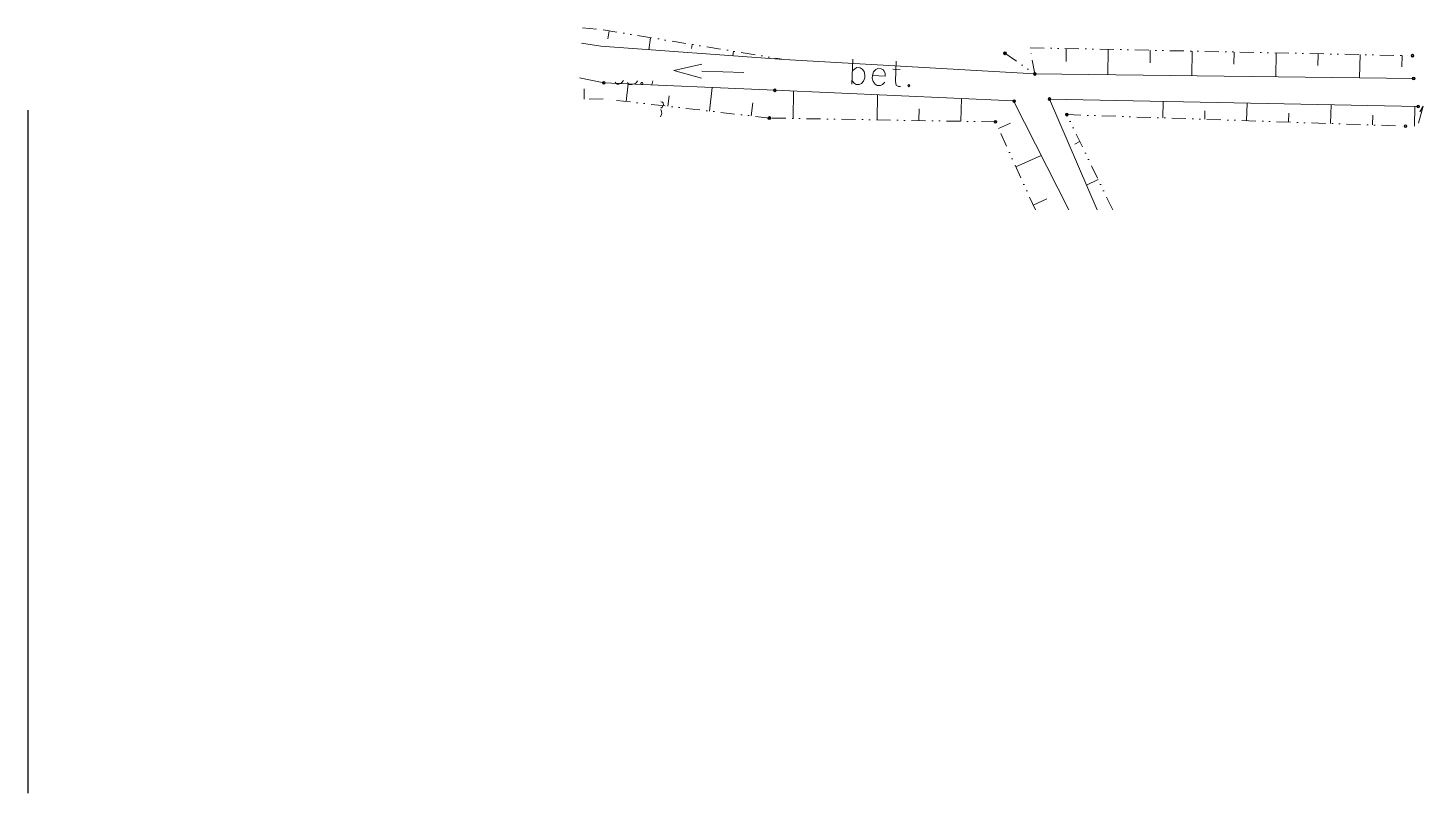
# Model space of a CAD drawing. Header units: millimetres. Extents: x -1069826 to 2704411, y -432732 to 412301.
# Drawn here: x -23056 to 26800, y -94231 to -66891 of the extents above; entities that cross this region are included whole.
import ezdxf

# ---------------------------------------------------------------- set-up
doc = ezdxf.new("R2010")
doc.units = ezdxf.units.MM
doc.header["$LTSCALE"] = 1000
doc.header["$MEASUREMENT"] = 0
doc.linetypes.add('DIVIDE', pattern=[1.25, 0.5, -0.25, 0, -0.25, 0, -0.25])
for name, color, linetype, lineweight in [('16', 253, 'Continuous', 0), ('45', 253, 'Continuous', 0), ('46', 253, 'Continuous', 0), ('51', 253, 'Continuous', 0), ('60', 253, 'Continuous', 0), ('61_rzedne', 253, 'Continuous', 0), ('62_rzedne_punkty', 253, 'Continuous', 0)]:
    doc.layers.add(name, color=color, linetype=linetype, lineweight=lineweight)
doc.layers.add('A_WIADUKT', color=7, linetype='Continuous')
doc.layers.add('DROGO-T', color=7, linetype='Continuous')

msp = doc.modelspace()

# ---------------------------------------------------------------- linework, layer by layer
at = {"layer": '16', "color": 40, "linetype": 'Continuous'}
for p, q in [((6427.7219, -68005.0649), (6387.5948, -68904.2372)), ((7848.8874, -68366.2762), (8112.8534, -68378.4398))]:
    msp.add_line(p, q, dxfattribs=at)
at = {"layer": '16', "color": 40, "linetype": 'Continuous', "flags": 128}
for points in [[(7975.0795, -68073.8937), (7943.2746, -68803.7268), (7974.7779, -68932.5699), (8049.2136, -68978.4865), (8124.5377, -68981.6922)], [(6408.3572, -68429.4963), (6488.0082, -68348.5042), (6565.4957, -68309.611), (6678.4819, -68314.4197), (6752.9176, -68360.3362), (6824.2464, -68448.6833), (6856.1839, -68584.7935), (6852.1886, -68669.9348), (6808.3678, -68795.5721), (6729.0483, -68877.5076), (6651.5608, -68916.4008), (6538.243, -68910.6487), (6465.0823, -68865.344), (6393.7535, -68776.997)], [(7119.8183, -68596.0137), (7573.3696, -68616.8036), (7576.9308, -68524.3952), (7543.264, -68437.651), (7507.7654, -68393.9492), (7433.3297, -68348.0326), (7320.3435, -68343.224), (7242.856, -68382.1171), (7163.5365, -68464.0527), (7119.8183, -68596.0137), (7115.823, -68681.155), (7148.6013, -68810.6099), (7219.9301, -68898.957), (7293.4224, -68945.2051), (7407.352, -68949.6822), (7484.8395, -68910.789), (7563.2155, -68829.1851)], [(8423.5058, -68909.4766), (8384.0118, -68950.9161), (8419.5105, -68994.6179), (8459.336, -68954.1219), (8423.5058, -68909.4766)]]:
    msp.add_lwpolyline(points, dxfattribs=at)
at = {"layer": '45', "color": 40, "linetype": 'Continuous'}
for p, q in [((21.9975, -68414.1866), (1027.909, -68191.0272)), ((21.9975, -68414.1866), (1014.8241, -68690.6289)), ((1021.2008, -68440.3563), (2520.9491, -68479.2794))]:
    msp.add_line(p, q, dxfattribs=at)
at = {"layer": '46', "color": 40, "linetype": 'Continuous'}
for p, q in [((-2583.335, -67542.7513), (-3270.5063, -67441.7215)), ((3955.3989, -68021.7701), (-2583.335, -67542.7513)), ((12923.6736, -68537.2784), (3955.3989, -68021.7701)), ((-3345.0733, -68673.7868), (-2473.5665, -68850.3258)), ((26462.5967, -68697.1561), (12923.6736, -68537.2784)), ((-2473.5665, -68850.3258), (3631.6662, -69121.3141)), ((3631.6662, -69121.3141), (12168.8944, -69502.1267)), ((12168.8944, -69502.1267), (14145.5942, -73391.3968)), ((13450.5657, -69433.2609), (26624.3544, -69700.2685)), ((15154.886, -73391.3968), (13450.5657, -69433.2609))]:
    msp.add_line(p, q, dxfattribs=at)
at = {"layer": '51', "color": 40, "linetype": 'DIVIDE'}
for p, q in [((-3237.1667, -66890.8545), (-2501.0281, -66962.6431)), ((-2501.0281, -66962.6431), (3955.3989, -68021.7701)), ((11858.514, -67798.6749), (12923.6736, -68537.2784)), ((12753.5075, -67600.719), (26420.957, -67885.0193)), ((12923.6736, -68537.2784), (12753.5075, -67600.719)), ((-2505.3861, -69423.2896), (-3084.5281, -69439.8383)), ((3438.9876, -70111.2005), (-2505.3861, -69423.2896)), ((11521.9041, -70248.8981), (3438.9876, -70111.2005)), ((12945.3316, -73391.3968), (11521.9041, -70248.8981)), ((14069.987, -69989.334), (26170.7945, -70400.2567)), ((15708.1867, -73391.3968), (14069.987, -69989.334))]:
    msp.add_line(p, q, dxfattribs=at)
at = {"layer": '51', "color": 40, "linetype": 'Continuous'}
for p, q in [((-2282.856, -66998.321), (-2328.6002, -67278.329)), ((-802.5696, -67241.2373), (-871.861, -67668.3763)), ((677.7167, -67484.1536), (654.1696, -67631.2846)), ((2158.0031, -67727.0699), (2131.8308, -67887.843)), ((14050.9718, -67628.0591), (14041.3767, -68089.3355)), ((15550.8978, -67658.44), (15532.4458, -68568.0138)), ((17050.212, -67690.0959), (17041.3551, -68138.3933)), ((18550.4695, -67721.4202), (18531.8874, -68603.4807)), ((20049.7837, -67753.0762), (20041.0019, -68186.5077)), ((21549.7097, -67783.4571), (21532.2725, -68638.6161)), ((3638.2894, -67969.9861), (3635.6643, -67983.6283)), ((23049.0238, -67815.113), (23040.9803, -68235.5655)), ((24549.2814, -67846.4373), (24531.7141, -68674.083)), ((26048.264, -67877.1498), (26040.0152, -68284.9548)), ((-3173.9916, -69442.0433), (-3183.7669, -69073.4317)), ((-1679.0081, -69518.6797), (-1606.6759, -68889.079)), ((1301.1091, -69864.0878), (1398.4612, -69022.1807)), ((4286.8281, -70125.91), (4302.6477, -69151.5436)), ((7286.1947, -70176.2428), (7301.461, -69284.748)), ((-189.4212, -69691.5495), (-147.0002, -69323.6726)), ((2790.3644, -70036.0142), (2845.627, -69562.9275)), ((8785.7378, -70202.5184), (8793.0669, -69777.0172)), ((10285.8928, -70227.519), (10299.331, -69418.2839)), ((17496.4412, -70105.7963), (17515.9688, -69515.9534)), ((20494.7416, -70207.3821), (20515.8208, -69576.7152)), ((23493.042, -70308.9678), (23515.6728, -69637.477)), ((26490.9595, -70406.4482), (26504.7642, -69697.7809)), ((18995.1197, -70156.755), (19005.3415, -69851.0729)), ((21993.4201, -70258.3407), (22004.8894, -69932.0809)), ((24991.7205, -70359.9264), (25003.8254, -70014.3639)), ((11630.4755, -70488.4503), (12053.0767, -70297.5255)), ((14535.3823, -70954.6284), (14356.8214, -71040.7041)), ((12249.7692, -71855.4402), (13155.8602, -71444.7712)), ((15185.4262, -72306.5711), (14773.0763, -72505.5525)), ((12868.7312, -73221.4867), (13352.5527, -73002.6858))]:
    msp.add_line(p, q, dxfattribs=at)
at = {"layer": '60', "color": 40, "linetype": 'Continuous'}
for centre in [(11858.514, -67798.6749), (26420.957, -67885.0193), (-2473.5665, -68850.3258), (12923.6736, -68537.2784), (26462.5967, -68697.1561), (3631.6662, -69121.3141), (12183.5313, -69507.5821), (13450.5657, -69433.2609), (26624.3544, -69700.2685), (3438.9876, -70111.2005), (11521.9041, -70248.8981), (14069.987, -69989.334), (26170.7945, -70400.2567)]:
    msp.add_circle(centre, 50, dxfattribs=at)
at = {"layer": '61_rzedne', "color": 40, "linetype": 'Continuous'}
for p, q in [((-1847.2101, -68859.1404), (-1777.096, -68775.1403)), ((-1274.2061, -68776.4699), (-1310.7909, -68841.2661)), ((-720.6238, -68783.3024), (-758.196, -68923.7031)), ((-2072.2152, -68831.1638), (-2039.1127, -68883.1274)), ((-2039.1127, -68883.1274), (-1999.9705, -68897.9896)), ((-1999.9705, -68897.9896), (-1938.9004, -68899.8453)), ((-1938.9004, -68899.8453), (-1895.5539, -68881.431)), ((-1895.5539, -68881.431), (-1870.0814, -68872.4785)), ((-1870.0814, -68872.4785), (-1847.2101, -68859.1404)), ((-1592.4732, -68887.2672), (-1626.5191, -68835.6351)), ((-1553.5599, -68907.5097), (-1592.4732, -68887.2672)), ((-1475.7371, -68908.7773), (-1553.5599, -68907.5097)), ((-1372.264, -68892.5502), (-1475.7371, -68908.7773)), ((-1310.7909, -68841.2661), (-1372.264, -68892.5502)), ((-1151.5968, -68887.0727), (-1150.4006, -68863.3331)), ((-1138.3101, -68906.7821), (-1151.5968, -68887.0727)), ((-1150.4006, -68863.3331), (-1137.7294, -68845.1001)), ((-1125.5087, -68916.0625), (-1138.3101, -68906.7821)), ((-1137.7294, -68845.1001), (-1123.9608, -68836.0212)), ((-1103.9875, -68916.9784), (-1125.5087, -68916.0625)), ((-1123.9608, -68836.0212), (-1102.7712, -68835.9937)), ((-1091.494, -68907.2876), (-1103.9875, -68916.9784)), ((-1102.7712, -68835.9937), (-1089.6383, -68846.2176)), ((-1077.8793, -68888.7232), (-1091.494, -68907.2876)), ((-1089.6383, -68846.2176), (-1076.6831, -68864.9835)), ((-1076.6831, -68864.9835), (-1077.8793, -68888.7232)), ((-381.5438, -69546.0198), (-442.2072, -69530.2417)), ((-434.0258, -69761.6181), (-393.8174, -69725.2274)), ((-393.8174, -69725.2274), (-348.7692, -69636.2574)), ((-352.0648, -69569.578), (-381.5438, -69546.0198)), ((-348.7692, -69636.2574), (-352.0648, -69569.578)), ((26799.7608, -69692.6788), (26640.5507, -70289.2156)), ((26799.7608, -69692.6788), (26687.8904, -69893.1109)), ((-452.841, -70063.9606), (-412.4586, -69979.8104)), ((-410.6579, -69876.3611), (-444.0169, -69808.5881)), ((-412.4586, -69979.8104), (-407.54, -69951.5826)), ((-407.54, -69951.5826), (-410.6579, -69876.3611))]:
    msp.add_line(p, q, dxfattribs=at)
at = {"layer": '62_rzedne_punkty', "color": 40, "linetype": 'Continuous'}
for centre in [(11858.514, -67798.6749), (26420.957, -67885.0193), (12923.6736, -68537.2784), (26462.5967, -68697.1561), (-2473.5665, -68850.3258), (3631.6662, -69121.3141), (12183.5313, -69507.5821), (13450.5657, -69433.2609), (26624.3544, -69700.2685), (3438.9876, -70111.2005), (11521.9041, -70248.8981), (14069.987, -69989.334), (26170.7945, -70400.2567)]:
    msp.add_circle(centre, 30, dxfattribs=at)
at = {"layer": 'A_WIADUKT', "color": 4, "linetype": 'Continuous'}
msp.add_line((-23054.1311, -69826.2776), (-23056.4656, -94231.0469), dxfattribs=at)
at = {"layer": 'DROGO-T', "color": 40, "linetype": 'Continuous'}
msp.add_line((-23054.1311, -69826.2776), (-23054.1311, -69826.2776), dxfattribs=at)

doc.saveas('drawing.dxf')
